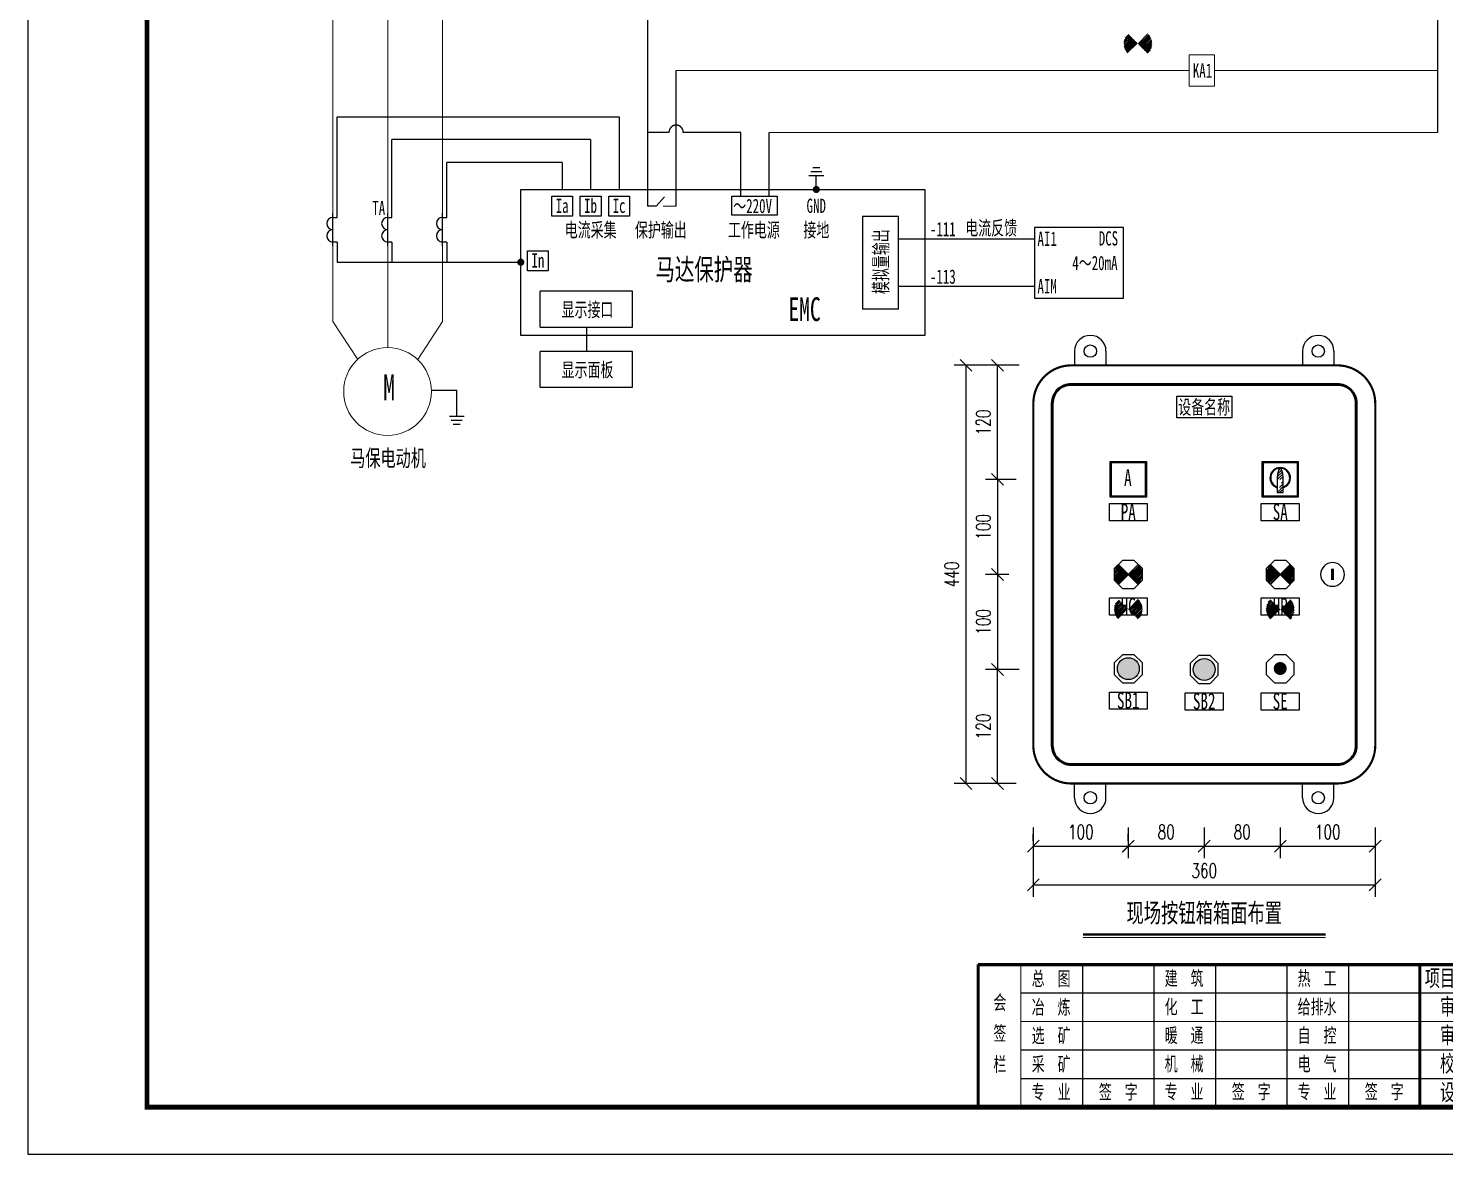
# Model space of a CAD drawing. Header units: millimetres. Extents: x 401220 to 2750366, y -101310 to 943175.
# Drawn here: x 513424 to 543249, y 638022 to 661725 of the extents above; entities that cross this region are included whole.
import ezdxf
from ezdxf.enums import TextEntityAlignment as Align

# ---------------------------------------------------------------- set-up
doc = ezdxf.new("R2010")
doc.units = ezdxf.units.MM
doc.linetypes.add('常规', pattern=[20, 10, 0, 10])
for name, color, linetype in [('1', 7, 'Continuous'), ('4', 1, 'Continuous'), ('动力平面导线层', 3, '常规'), ('动力平面设备层', 1, 'Continuous'), ('图框', 7, 'Continuous'), ('文字', 7, 'Continuous'), ('标注-照明', 7, 'Continuous'), ('照明平面导线层', 3, 'Continuous'), ('照明平面设备层', 1, 'Continuous'), ('电气-接地设计-接地线', 3, '接地线')]:
    doc.layers.add(name, color=color, linetype=linetype)
for name, color, linetype, lineweight in [('_0', 7, 'Continuous', 25), ('CAXA0层', 7, 'Continuous', 25), ('MX', 3, 'Continuous', 0), ('SW', 8, 'Continuous', 20), ('TEXT', 4, 'Continuous', 0)]:
    doc.layers.add(name, color=color, linetype=linetype, lineweight=lineweight)
doc.styles.add('DIM_FONT', font='txt.shx', dxfattribs={"width": 0.7, "bigfont": 'hzdx.shx'})
doc.styles.add('标准', font='NSimSun.ttf', dxfattribs={"width": 0.667})
doc.linetypes.add('接地线', pattern='A,500,[136,EESLTYPE.shx,S=100,R=0,X=0,Y=0],500,-200,60,-200', length=1460)
doc.dimstyles.new('副本 DIM20', dxfattribs={"dimtxt": 300, "dimasz": 2, "dimexe": 250, "dimexo": 300, "dimgap": 150, "dimtad": 1, "dimdec": 0, "dimlfac": 0.05, "dimzin": 0, "dimdsep": 46, "dimtxsty": 'DIM_FONT', "dimblk1": '_DIMX', "dimblk2": '_DIMX', "dimsah": 1, "dimcen": 0, "dimclrd": 3, "dimclre": 3, "dimclrt": 7, "dimadec": 0, "dimazin": 0, "dimtfac": 1, "dimtdec": 0, "dimtix": 1, "dimtmove": 2, "dimatfit": 3, "dimldrblk": '_DIMX', "dimfxl": 250, "dimtolj": 1, "dimtzin": 0, "dimarcsym": 0})

# ---------------------------------------------------------------- blocks, each defined once
blk = doc.blocks.new('铜陵有色图签02')
at = {"layer": '图框', "linetype": 'Continuous', "lineweight": 50}
for p, q in [((-38401, 3003), (-38401, 1)), ((-29100, 3001), (-29100, 0))]:
    blk.add_line(p, q, dxfattribs=at)
at = {"layer": '图框', "color": 7, "linetype": 'Continuous', "lineweight": 25}
for p, q in [((-36201, 3010), (-36201, 9)), ((-34701, 3010), (-34701, 9)), ((-33401, 3017), (-33401, 16)), ((-31901, 3017), (-31901, 16)), ((-30601, 3017), (-30601, 16)), ((-29100, 1201), (-37501, 1201))]:
    blk.add_line(p, q, dxfattribs=at)
at = {"layer": '图框', "lineweight": 70, "const_width": 70}
blk.add_lwpolyline([(-17980, 3001), (0, 3001), (-38401, 3001)], dxfattribs=at)
at = {"layer": '图框', "color": 7, "linetype": 'Continuous', "lineweight": 25, "const_width": 25}
for points in [[(-37501, 3000), (-37501, 0)], [(-23100, 2401), (-37501, 2401)], [(-23100, 1801), (-37501, 1801)], [(-23100, 1201), (-29100, 1201)], [(-12900, 600), (-18000, 600), (-37501, 600)]]:
    blk.add_lwpolyline(points, dxfattribs=at)
at = {"layer": '图框', "linetype": 'Continuous', "lineweight": 70, "const_width": 70}
blk.add_lwpolyline([(-38401, 1), (0, 0)], dxfattribs=at)
at = {"layer": 'TEXT', "color": 7, "lineweight": 25, "style": '标准', "width": 0.667}
for s, height, p in [('总  图', 300, (-36862, 2555)), ('建  筑', 300, (-34062, 2562)), ('热  工', 300, (-31262, 2562)), ('项目负责人', 350, (-28197, 2541)), ('会', 300, (-37942, 2054)), ('冶  炼', 300, (-36862, 1955)), ('化  工', 300, (-34062, 1962)), ('给排水', 300, (-31262, 1962)), ('审  定', 350, (-28197, 1941)), ('签', 300, (-37942, 1404)), ('选  矿', 300, (-36862, 1355)), ('暖  通', 300, (-34062, 1362)), ('自  控', 300, (-31262, 1362)), ('审  核', 350, (-28197, 1341)), ('栏', 300, (-37942, 754)), ('采  矿', 300, (-36862, 754)), ('机  械', 300, (-34062, 761)), ('电  气', 300, (-31262, 761)), ('校  对', 350, (-28197, 741)), ('专  业', 300, (-36862, 170)), ('签  字', 300, (-35449, 170)), ('专  业', 300, (-34062, 177)), ('签  字', 300, (-32649, 177)), ('专  业', 300, (-31262, 177)), ('签  字', 300, (-29849, 177)), ('设  计', 350, (-28197, 139))]:
    blk.add_text(s, height=height, dxfattribs=at).set_placement(p, align=Align.CENTER)
blk = doc.blocks.new('_Oblique')
at = {"color": 0, "linetype": 'ByBlock', "lineweight": -2}
blk.add_line((-0.5, -0.5), (0.5, 0.5), dxfattribs=at)
blk = doc.blocks.new('*D58')
at = {"layer": '1', "color": 3, "linetype": 'ByBlock', "lineweight": -2, "transparency": 16777216}
for p, q in [((533905, 654633), (532919, 654633)), ((533169, 654633), (533169, 645833)), ((533905, 645833), (532919, 645833))]:
    blk.add_line(p, q, dxfattribs=at)
at = {"layer": 'Defpoints', "color": 0, "linetype": 'ByBlock', "transparency": 16777216}
for p in [(534205, 654633), (533169, 645833), (534205, 645833)]:
    blk.add_point(p, dxfattribs=at)
at = {"layer": '1', "color": 3, "linetype": 'ByBlock', "lineweight": -2, "transparency": 16777216, "xscale": 250, "yscale": 250, "zscale": 250}
for p, rotation in [((533169, 654633), 90), ((533169, 645833), 270)]:
    blk.add_blockref('_Oblique', p, dxfattribs=dict(at, rotation=rotation))
at = {"layer": '1', "color": 7, "linetype": 'ByBlock', "transparency": 16777216, "insert": (532869, 650233), "char_height": 300, "attachment_point": 5, "rotation": 90, "style": 'DIM_FONT'}
blk.add_mtext('\\A1;440', dxfattribs=at)
blk = doc.blocks.new('_DIMX')
blk.add_line((-150, 0), (150, 0))
at = {"const_width": 50}
blk.add_lwpolyline([(-70, -70), (70, 70)], dxfattribs=at)
blk = doc.blocks.new('*D59')
at = {"layer": '1', "color": 3, "linetype": 'ByBlock', "lineweight": -2, "transparency": 16777216}
for p, q in [((534287, 648233), (533583, 648233)), ((533833, 645833), (533833, 648233)), ((534228, 645833), (533583, 645833))]:
    blk.add_line(p, q, dxfattribs=at)
at = {"layer": 'Defpoints', "color": 0, "linetype": 'ByBlock', "transparency": 16777216}
for p in [(533833, 648233), (534587, 648233), (534528, 645833)]:
    blk.add_point(p, dxfattribs=at)
at = {"layer": '1', "color": 3, "linetype": 'ByBlock', "lineweight": -2, "transparency": 16777216, "xscale": 250, "yscale": 250, "zscale": 250}
for p, rotation in [((533833, 648233), 90), ((533833, 645833), 270)]:
    blk.add_blockref('_Oblique', p, dxfattribs=dict(at, rotation=rotation))
at = {"layer": '1', "color": 7, "linetype": 'ByBlock', "transparency": 16777216, "insert": (533533, 647033), "char_height": 300, "attachment_point": 5, "rotation": 90, "style": 'DIM_FONT'}
blk.add_mtext('\\A1;120', dxfattribs=at)
blk = doc.blocks.new('*D60')
at = {"layer": '1', "color": 3, "linetype": 'ByBlock', "lineweight": -2, "transparency": 16777216}
for p, q in [((534011, 650233), (533583, 650233)), ((533833, 650233), (533833, 648233)), ((534073, 648233), (533583, 648233))]:
    blk.add_line(p, q, dxfattribs=at)
at = {"layer": 'Defpoints', "color": 0, "linetype": 'ByBlock', "transparency": 16777216}
for p in [(534311, 650233), (533833, 648233), (534373, 648233)]:
    blk.add_point(p, dxfattribs=at)
at = {"layer": '1', "color": 3, "linetype": 'ByBlock', "lineweight": -2, "transparency": 16777216, "xscale": 250, "yscale": 250, "zscale": 250}
for p, rotation in [((533833, 650233), 90), ((533833, 648233), 270)]:
    blk.add_blockref('_Oblique', p, dxfattribs=dict(at, rotation=rotation))
at = {"layer": '1', "color": 7, "linetype": 'ByBlock', "transparency": 16777216, "insert": (533533, 649233), "char_height": 300, "attachment_point": 5, "rotation": 90, "style": 'DIM_FONT'}
blk.add_mtext('\\A1;100', dxfattribs=at)
blk = doc.blocks.new('*D61')
at = {"layer": '1', "color": 3, "linetype": 'ByBlock', "lineweight": -2, "transparency": 16777216}
for p, q in [((534011, 652233), (533583, 652233)), ((533833, 652233), (533833, 650233)), ((534073, 650233), (533583, 650233))]:
    blk.add_line(p, q, dxfattribs=at)
at = {"layer": 'Defpoints', "color": 0, "linetype": 'ByBlock', "transparency": 16777216}
for p in [(534311, 652233), (533833, 650233), (534373, 650233)]:
    blk.add_point(p, dxfattribs=at)
at = {"layer": '1', "color": 3, "linetype": 'ByBlock', "lineweight": -2, "transparency": 16777216, "xscale": 250, "yscale": 250, "zscale": 250}
for p, rotation in [((533833, 652233), 90), ((533833, 650233), 270)]:
    blk.add_blockref('_Oblique', p, dxfattribs=dict(at, rotation=rotation))
at = {"layer": '1', "color": 7, "linetype": 'ByBlock', "transparency": 16777216, "insert": (533533, 651233), "char_height": 300, "attachment_point": 5, "rotation": 90, "style": 'DIM_FONT'}
blk.add_mtext('\\A1;100', dxfattribs=at)
blk = doc.blocks.new('*D62')
at = {"layer": '1', "color": 3, "linetype": 'ByBlock', "lineweight": -2, "transparency": 16777216}
for p, q in [((534287, 654633), (533583, 654633)), ((533833, 652233), (533833, 654633)), ((534228, 652233), (533583, 652233))]:
    blk.add_line(p, q, dxfattribs=at)
at = {"layer": 'Defpoints', "color": 0, "linetype": 'ByBlock', "transparency": 16777216}
for p in [(533833, 654633), (534587, 654633), (534528, 652233)]:
    blk.add_point(p, dxfattribs=at)
at = {"layer": '1', "color": 3, "linetype": 'ByBlock', "lineweight": -2, "transparency": 16777216, "xscale": 250, "yscale": 250, "zscale": 250}
for p, rotation in [((533833, 654633), 90), ((533833, 652233), 270)]:
    blk.add_blockref('_Oblique', p, dxfattribs=dict(at, rotation=rotation))
at = {"layer": '1', "color": 7, "linetype": 'ByBlock', "transparency": 16777216, "insert": (533533, 653433), "char_height": 300, "attachment_point": 5, "rotation": 90, "style": 'DIM_FONT'}
blk.add_mtext('\\A1;120', dxfattribs=at)
blk = doc.blocks.new('*D63')
at = {"layer": '1', "color": 3, "linetype": 'ByBlock', "lineweight": -2, "transparency": 16777216}
for p, q in [((538186, 644910), (538186, 644264)), ((539787, 644910), (539787, 644264)), ((538186, 644514), (539787, 644514))]:
    blk.add_line(p, q, dxfattribs=at)
at = {"layer": 'Defpoints', "color": 0, "linetype": 'ByBlock', "transparency": 16777216}
for p in [(538186, 645210), (539787, 645210), (539787, 644514)]:
    blk.add_point(p, dxfattribs=at)
at = {"layer": '1', "color": 3, "linetype": 'ByBlock', "lineweight": -2, "transparency": 16777216, "xscale": 250, "yscale": 250, "zscale": 250, "rotation": 180}
blk.add_blockref('_Oblique', (538186, 644514), dxfattribs=at)
at = {"layer": '1', "color": 3, "linetype": 'ByBlock', "lineweight": -2, "transparency": 16777216, "xscale": 250, "yscale": 250, "zscale": 250}
blk.add_blockref('_Oblique', (539787, 644514), dxfattribs=at)
at = {"layer": '1', "color": 7, "linetype": 'ByBlock', "transparency": 16777216, "insert": (538986, 644814), "char_height": 300, "attachment_point": 5, "style": 'DIM_FONT'}
blk.add_mtext('\\A1;80', dxfattribs=at)
blk = doc.blocks.new('*D64')
at = {"layer": '1', "color": 3, "linetype": 'ByBlock', "lineweight": -2, "transparency": 16777216}
for p, q in [((539787, 644910), (539787, 644264)), ((541787, 644910), (541787, 644264)), ((539787, 644514), (541787, 644514))]:
    blk.add_line(p, q, dxfattribs=at)
at = {"layer": 'Defpoints', "color": 0, "linetype": 'ByBlock', "transparency": 16777216}
for p in [(539787, 645210), (541787, 645210), (541787, 644514)]:
    blk.add_point(p, dxfattribs=at)
at = {"layer": '1', "color": 3, "linetype": 'ByBlock', "lineweight": -2, "transparency": 16777216, "xscale": 250, "yscale": 250, "zscale": 250, "rotation": 180}
blk.add_blockref('_Oblique', (539787, 644514), dxfattribs=at)
at = {"layer": '1', "color": 3, "linetype": 'ByBlock', "lineweight": -2, "transparency": 16777216, "xscale": 250, "yscale": 250, "zscale": 250}
blk.add_blockref('_Oblique', (541787, 644514), dxfattribs=at)
at = {"layer": '1', "color": 7, "linetype": 'ByBlock', "transparency": 16777216, "insert": (540787, 644814), "char_height": 300, "attachment_point": 5, "style": 'DIM_FONT'}
blk.add_mtext('\\A1;100', dxfattribs=at)
blk = doc.blocks.new('*D65')
at = {"layer": '1', "color": 3, "linetype": 'ByBlock', "lineweight": -2, "transparency": 16777216}
for p, q in [((534587, 644910), (534587, 643449)), ((541787, 644910), (541787, 643449)), ((534587, 643699), (541787, 643699))]:
    blk.add_line(p, q, dxfattribs=at)
at = {"layer": 'Defpoints', "color": 0, "linetype": 'ByBlock', "transparency": 16777216}
for p in [(534587, 645210), (541787, 645210), (541787, 643699)]:
    blk.add_point(p, dxfattribs=at)
at = {"layer": '1', "color": 3, "linetype": 'ByBlock', "lineweight": -2, "transparency": 16777216, "xscale": 250, "yscale": 250, "zscale": 250, "rotation": 180}
blk.add_blockref('_Oblique', (534587, 643699), dxfattribs=at)
at = {"layer": '1', "color": 3, "linetype": 'ByBlock', "lineweight": -2, "transparency": 16777216, "xscale": 250, "yscale": 250, "zscale": 250}
blk.add_blockref('_Oblique', (541787, 643699), dxfattribs=at)
at = {"layer": '1', "color": 7, "linetype": 'ByBlock', "transparency": 16777216, "insert": (538187, 643999), "char_height": 300, "attachment_point": 5, "style": 'DIM_FONT'}
blk.add_mtext('\\A1;360', dxfattribs=at)
blk = doc.blocks.new('*D66')
at = {"layer": '1', "color": 3, "linetype": 'ByBlock', "lineweight": -2, "transparency": 16777216}
for p, q in [((534587, 644626), (534587, 644764)), ((534587, 644514), (536587, 644514)), ((536587, 644626), (536587, 644764))]:
    blk.add_line(p, q, dxfattribs=at)
at = {"layer": 'Defpoints', "color": 0, "linetype": 'ByBlock', "transparency": 16777216}
for p in [(536587, 644514), (534587, 644326), (536587, 644326)]:
    blk.add_point(p, dxfattribs=at)
at = {"layer": '1', "color": 3, "linetype": 'ByBlock', "lineweight": -2, "transparency": 16777216, "xscale": 250, "yscale": 250, "zscale": 250, "rotation": 180}
blk.add_blockref('_Oblique', (534587, 644514), dxfattribs=at)
at = {"layer": '1', "color": 3, "linetype": 'ByBlock', "lineweight": -2, "transparency": 16777216, "xscale": 250, "yscale": 250, "zscale": 250}
blk.add_blockref('_Oblique', (536587, 644514), dxfattribs=at)
at = {"layer": '1', "color": 7, "linetype": 'ByBlock', "transparency": 16777216, "insert": (535587, 644814), "char_height": 300, "attachment_point": 5, "style": 'DIM_FONT'}
blk.add_mtext('\\A1;100', dxfattribs=at)
blk = doc.blocks.new('*D67')
at = {"layer": '1', "color": 3, "linetype": 'ByBlock', "lineweight": -2, "transparency": 16777216}
for p, q in [((536584, 644910), (536584, 644264)), ((538186, 644910), (538186, 644264)), ((536584, 644514), (538186, 644514))]:
    blk.add_line(p, q, dxfattribs=at)
at = {"layer": 'Defpoints', "color": 0, "linetype": 'ByBlock', "transparency": 16777216}
for p in [(536584, 645210), (538186, 645210), (538186, 644514)]:
    blk.add_point(p, dxfattribs=at)
at = {"layer": '1', "color": 3, "linetype": 'ByBlock', "lineweight": -2, "transparency": 16777216, "xscale": 250, "yscale": 250, "zscale": 250, "rotation": 180}
blk.add_blockref('_Oblique', (536584, 644514), dxfattribs=at)
at = {"layer": '1', "color": 3, "linetype": 'ByBlock', "lineweight": -2, "transparency": 16777216, "xscale": 250, "yscale": 250, "zscale": 250}
blk.add_blockref('_Oblique', (538186, 644514), dxfattribs=at)
at = {"layer": '1', "color": 7, "linetype": 'ByBlock', "transparency": 16777216, "insert": (537385, 644814), "char_height": 300, "attachment_point": 5, "style": 'DIM_FONT'}
blk.add_mtext('\\A1;80', dxfattribs=at)

msp = doc.modelspace()

# ---------------------------------------------------------------- hatches: boundary and pattern name
at = {"linetype": 'ByBlock', "lineweight": 25}
h = msp.add_hatch(dxfattribs=at)
h.set_pattern_fill('ANSI31', color=1, scale=184.8, style=0)
h.set_pattern_definition([(45, (-27612.364, 663595.503), (-16.3341666, 16.3341666), [])])
h.paths.add_polyline_path([(536790, 661400.5), (536581.1, 661609.8, 0.1991281), (536494.3, 661400.5, 0.1986966), (536580.7, 661191.6)])
h.paths.add_polyline_path([(536999.2, 661609.4), (536790, 661400.5), (536998.9, 661191.3, 0.1991281), (537085.7, 661400.5, 0.1986966)])
h = msp.add_hatch(dxfattribs=at)
h.set_pattern_fill('ANSI31', color=3, scale=184.8, style=0)
h.set_pattern_definition([(45, (-27815.365, 652427.608), (-16.3341666, 16.3341666), [])])
h.paths.add_polyline_path([(536587, 650232.6), (536378.1, 650441.9, 0.1991281), (536291.3, 650232.6, 0.1986966), (536377.7, 650023.7)])
h.paths.add_polyline_path([(536796.2, 650441.6), (536587, 650232.6), (536795.9, 650023.4, 0.1991281), (536882.7, 650232.6, 0.1986966)])
h = msp.add_hatch(dxfattribs=at)
h.set_pattern_fill('ANSI31', color=1, scale=184.8, style=0)
h.set_pattern_definition([(45, (-23225.513, 652427.608), (-16.3341666, 16.3341666), [])])
h.paths.add_polyline_path([(539787, 650232.6), (539578.1, 650441.9, 0.1991281), (539491.3, 650232.6, 0.1986966), (539577.7, 650023.7)])
h.paths.add_polyline_path([(539996.2, 650441.6), (539787, 650232.6), (539995.9, 650023.4, 0.1991281), (540082.7, 650232.6, 0.1986966)])
h = msp.add_hatch(dxfattribs=at)
h.set_pattern_fill('ANSI31', color=3, scale=184.8, style=0)
h.set_pattern_definition([(45, (-27815.365, 651692.584), (-16.3341666, 16.3341666), [])])
h.paths.add_polyline_path([(536587, 649497.6), (536378.1, 649706.9, 0.1991281), (536291.3, 649497.6, 0.1986966), (536377.7, 649288.7)])
h.paths.add_polyline_path([(536796.2, 649706.5), (536587, 649497.6), (536795.9, 649288.4, 0.1991281), (536882.7, 649497.6, 0.1986966)])
h = msp.add_hatch(dxfattribs=at)
h.set_pattern_fill('ANSI31', color=1, scale=184.8, style=0)
h.set_pattern_definition([(45, (-23225.513, 651692.584), (-16.3341666, 16.3341666), [])])
h.paths.add_polyline_path([(539787, 649497.6), (539578.1, 649706.9, 0.1991281), (539491.3, 649497.6, 0.1986966), (539577.7, 649288.7)])
h.paths.add_polyline_path([(539996.2, 649706.5), (539787, 649497.6), (539995.9, 649288.4, 0.1991281), (540082.7, 649497.6, 0.1986966)])
at = {"layer": '文字', "linetype": 'ByBlock', "ltscale": 0.2}
h = msp.add_hatch(dxfattribs=at)
h.set_pattern_fill('ANSI31', color=0, scale=308, style=0)
h.set_pattern_definition([(45, (-2824317.6, 2025205.376), (-27.22361108, 27.22361108), [])])
edge = h.paths.add_edge_path()
edge.add_line((539847.9, 651954), (539847.9, 652229.3))
edge.add_line((539723.2, 652229.3), (539723.2, 651954))
edge.add_arc((538951.6, 652229.3), 896.4, 360, 366.23113)
edge.add_arc((539367.4, 652274.7), 478.1, 6.23113, 14.76697)
edge.add_arc((539626.3, 652342.9), 210.4, 14.76697, 32.47163)
edge.add_arc((539785.6, 652444.3), 21.5, 32.47163, 90)
edge.add_arc((539785.6, 652444.3), 21.5, 90, 147.52837)
edge.add_arc((539944.9, 652342.9), 210.4, 147.52837, 165.23303)
edge.add_arc((540203.8, 652274.7), 478.1, 165.23303, 173.76887)
edge.add_arc((540619.6, 652229.3), 896.4, 173.76887, 180)
edge.add_line((539723.2, 651954), (539847.9, 651954))
at = {"layer": '电气-接地设计-接地线', "linetype": 'ByBlock', "ltscale": 0.2}
h = msp.add_hatch(color=3, dxfattribs=at)
edge = h.paths.add_edge_path()
edge.add_arc((536587, 648248.2), 230.3, 0, 360)
h = msp.add_hatch(color=1, dxfattribs=at)
edge = h.paths.add_edge_path()
edge.add_arc((538185.6, 648232.6), 230.3, 0, 360)
h = msp.add_hatch(color=1, dxfattribs=at)
edge = h.paths.add_edge_path()
edge.add_arc((539785.6, 648252.6), 138.2, 0, 360)

# ---------------------------------------------------------------- linework, layer by layer
at = {"color": 0, "linetype": 'ByBlock', "lineweight": 25}
for p, q in [((539723.2, 652229.3), (539723.2, 651954)), ((539847.9, 651954), (539847.9, 652229.3)), ((539723.2, 651954), (539847.9, 651954))]:
    msp.add_line(p, q, dxfattribs=at)
at = {"color": 3, "linetype": 'ByBlock', "lineweight": 25}
for p, q in [((536796.2, 650441.6), (536377.7, 650023.7)), ((536795.9, 650023.4), (536378.1, 650441.9))]:
    msp.add_line(p, q, dxfattribs=at)
at = {"color": 1, "linetype": 'ByBlock', "lineweight": 25}
for p, q in [((539996.2, 650441.6), (539577.7, 650023.7)), ((539995.9, 650023.4), (539578.1, 650441.9))]:
    msp.add_line(p, q, dxfattribs=at)
at = {"color": 7, "linetype": 'ByBlock', "lineweight": 20, "const_width": 75}
for points in [[(529979.9, 658334.1, 1), (530054.9, 658334.1, 1)], [(523757.1, 656802.6, 1), (523832.1, 656802.6, 1)]]:
    msp.add_lwpolyline(points, format="xyb", close=True, dxfattribs=at)
at = {"color": 252, "linetype": 'ByBlock', "lineweight": 50}
for points in [[(535387, 654232.6, 0.4142136), (534987, 653832.6)], [(541387, 653832.6, 0.4142136), (540987, 654232.6)], [(534987, 646632.6, 0.4142136), (535387, 646232.6)], [(540987, 646232.6, 0.4142136), (541387, 646632.6)]]:
    msp.add_lwpolyline(points, format="xyb", dxfattribs=at)
for points in [[(535387, 654232.6), (540987, 654232.6)], [(534987, 646632.6), (534987, 653832.6)], [(541387, 653832.6), (541387, 646632.6)], [(540987, 646232.6), (535387, 646232.6)]]:
    msp.add_lwpolyline(points, dxfattribs=at)
at = {"color": 0, "linetype": 'ByBlock', "lineweight": 25}
for points in [[(537607.4, 653982.6), (538766.6, 653982.6), (538766.6, 653526.6), (537607.4, 653526.6)], [(539404.4, 652611.1), (540166.9, 652611.1), (540166.9, 651858.8), (539404.4, 651858.8)], [(536187.9, 651725.8), (536986.1, 651725.8), (536986.1, 651363), (536187.9, 651363)], [(539387.9, 651725.8), (540186.1, 651725.8), (540186.1, 651363), (539387.9, 651363)], [(536187.9, 649741.3), (536986.1, 649741.3), (536986.1, 649378.5), (536187.9, 649378.5)], [(539387.9, 649741.3), (540186.1, 649741.3), (540186.1, 649378.5), (539387.9, 649378.5)], [(536187.9, 647756.9), (536986.1, 647756.9), (536986.1, 647394), (536187.9, 647394)], [(537786.6, 647741.3), (538584.7, 647741.3), (538584.7, 647378.5), (537786.6, 647378.5)], [(539387.9, 647741.3), (540186.1, 647741.3), (540186.1, 647378.5), (539387.9, 647378.5)]]:
    msp.add_lwpolyline(points, close=True, dxfattribs=at)
at = {"color": 6, "linetype": 'ByBlock', "lineweight": 25}
msp.add_lwpolyline([(536204.4, 652611.1), (536966.9, 652611.1), (536966.9, 651858.8), (536204.4, 651858.8)], close=True, dxfattribs=at)
at = {"color": 0, "linetype": 'ByBlock', "lineweight": 25}
msp.add_lwpolyline([(539847.9, 652229.3, 0.0271951), (539842.6, 652326.6, 0.0372619), (539829.7, 652396.6, 0.0774052), (539803.7, 652455.9, 0.2564233), (539785.6, 652465.8, 0.2564233), (539767.4, 652455.9, 0.0774052), (539741.5, 652396.6, 0.0372619), (539728.5, 652326.6, 0.0271951), (539723.2, 652229.3, 0.0271951)], format="xyb", dxfattribs=at)
at = {"color": 3, "linetype": 'ByBlock', "lineweight": 25}
msp.add_lwpolyline([(536464.5, 650528.3), (536291.3, 650355.1), (536291.3, 650110.2), (536464.5, 649937), (536709.5, 649937), (536882.7, 650110.2), (536882.7, 650355.1), (536709.5, 650528.3)], close=True, dxfattribs=at)
at = {"color": 1, "linetype": 'ByBlock', "lineweight": 25}
msp.add_lwpolyline([(539664.5, 650528.3), (539491.3, 650355.1), (539491.3, 650110.2), (539664.5, 649937), (539909.5, 649937), (540082.7, 650110.2), (540082.7, 650355.1), (539909.5, 650528.3)], close=True, dxfattribs=at)
at = {"color": 3, "linetype": 'ByBlock', "const_width": 64}
msp.add_lwpolyline([(540887.3, 650352.5), (540887.3, 650116.5)], dxfattribs=at)
at = {"linetype": 'ByBlock', "lineweight": 25}
for points in [[(536464.5, 648543.8), (536291.3, 648370.6), (536291.3, 648125.7), (536464.5, 647952.5), (536709.5, 647952.5), (536882.7, 648125.7), (536882.7, 648370.6), (536709.5, 648543.8)], [(538063.2, 648528.3), (537890, 648355.1), (537890, 648110.2), (538063.2, 647937), (538308.1, 647937), (538481.3, 648110.2), (538481.3, 648355.1), (538308.1, 648528.3)], [(539664.5, 648543.8), (539491.3, 648370.6), (539491.3, 648125.7), (539664.5, 647952.5), (539909.5, 647952.5), (540082.7, 648125.7), (540082.7, 648370.6), (539909.5, 648543.8)]]:
    msp.add_lwpolyline(points, close=True, dxfattribs=at)
at = {"color": 0, "linetype": 'ByBlock', "lineweight": 25}
for radius, start, end in [(216.5, 286.73948, 253.26052), (200.7, 288.0965, 251.9035)]:
    msp.add_arc((539785.6, 652265.1), radius, start, end, dxfattribs=at)
at = {"color": 3, "linetype": 'ByBlock'}
for start, end in [(90, 270), (270, 90)]:
    msp.add_arc((540887, 650232.6), 250, start, end, dxfattribs=at)
at = {"layer": '4', "color": 0, "linetype": 'ByBlock'}
for p, q in [((535457, 654932.6), (535457, 654632.6)), ((536117, 654932.6), (536117, 654632.6)), ((540257, 654932.6), (540257, 654632.6)), ((540917, 654932.6), (540917, 654632.6)), ((535457, 645532.6), (535457, 645832.6)), ((536117, 645532.6), (536117, 645832.6)), ((540257, 645532.6), (540257, 645832.6)), ((540917, 645532.6), (540917, 645832.6))]:
    msp.add_line(p, q, dxfattribs=at)
at = {"layer": '4', "color": 0, "linetype": 'ByBlock', "const_width": 45}
for points in [[(535387, 654632.6, 0.4142136), (534587, 653832.6)], [(541787, 653832.6, 0.4142136), (540987, 654632.6)], [(534587, 646632.6, 0.4142136), (535387, 645832.6)], [(540987, 645832.6, 0.4142136), (541787, 646632.6)]]:
    msp.add_lwpolyline(points, format="xyb", dxfattribs=at)
for points in [[(535387, 654632.6), (540987, 654632.6)], [(534587, 646632.6), (534587, 653832.6)], [(541787, 653832.6), (541787, 646632.6)], [(540987, 645832.6), (535387, 645832.6)]]:
    msp.add_lwpolyline(points, dxfattribs=at)
at = {"layer": '4', "color": 0, "linetype": 'ByBlock'}
for centre in [(535787, 654932.6), (540587, 654932.6), (535787, 645532.6), (540587, 645532.6)]:
    msp.add_circle(centre, 130, dxfattribs=at)
for centre, start, end in [((535787, 654932.6), 0, 180), ((540587, 654932.6), 0, 180), ((535787, 645532.6), 180, 0), ((540587, 645532.6), 180, 0)]:
    msp.add_arc(centre, 330, start, end, dxfattribs=at)
at = {"layer": '_0', "color": 0, "linetype": 'ByBlock'}
for p, q in [((519926, 659861.2), (525865.3, 659861.2)), ((530017.4, 658334.1), (530017.4, 658618.6)), ((530988.4, 657763.9), (530988.4, 655817.3)), ((531744.7, 657763.9), (530988.4, 657763.9)), ((531744.7, 655817.3), (531744.7, 657763.9)), ((534609.9, 657290.6), (531744.7, 657290.6)), ((519926, 656802.6), (523794.6, 656802.6)), ((526149, 656193.9), (524202.4, 656193.9)), ((524202.4, 655437.6), (524202.4, 656193.9)), ((526149, 655437.6), (526149, 656193.9)), ((534609.9, 656290.6), (531744.7, 656290.6)), ((531744.7, 655817.3), (530988.4, 655817.3)), ((524202.4, 655437.6), (526149, 655437.6)), ((526149, 654926.7), (524202.4, 654926.7)), ((524202.4, 654170.4), (524202.4, 654926.7)), ((526149, 654170.4), (526149, 654926.7)), ((521912.2, 654109), (522444.5, 654109)), ((524202.4, 654170.4), (526149, 654170.4))]:
    msp.add_line(p, q, dxfattribs=at)
at = {"layer": '_0', "color": 0, "linetype": 'ByBlock', "lineweight": -3}
for p, q in [((519839.3, 657140.8), (519839.3, 657834.2)), ((519839.3, 657746.5), (519926, 657746.5)), ((520994.2, 657140.8), (520994.2, 657834.2)), ((520994.2, 657746.5), (521080.9, 657746.5)), ((522149, 657140.8), (522149, 657834.2)), ((522149, 657746.5), (522235.7, 657746.5)), ((519926, 657226.5), (519839.3, 657226.5)), ((521080.9, 657226.5), (520994.2, 657226.5)), ((522235.7, 657226.5), (522149, 657226.5))]:
    msp.add_line(p, q, dxfattribs=at)
at = {"layer": '_0', "color": 4, "linetype": 'ByBlock', "ltscale": 10}
for p, q in [((536488.4, 657536.5), (534609.9, 657536.5)), ((534609.9, 657536.5), (534609.9, 656044.7)), ((536488.4, 656044.7), (536488.4, 657536.5)), ((534609.9, 656044.7), (536488.4, 656044.7))]:
    msp.add_line(p, q, dxfattribs=at)
at = {"layer": '_0', "linetype": 'ByBlock'}
msp.add_line((522444.5, 653560.6), (522444.5, 654113), dxfattribs=at)
at = {"layer": '_0', "color": 0, "linetype": 'ByBlock', "lineweight": -3}
for centre in [(519839.3, 657616.5), (520994.2, 657616.5), (522149, 657616.5), (519839.3, 657356.5), (520994.2, 657356.5), (522149, 657356.5)]:
    msp.add_arc(centre, 130, 90, 270, dxfattribs=at)
at = {"layer": 'CAXA0层', "color": 2, "linetype": 'ByBlock', "lineweight": 40}
msp.add_line((535638.1, 642655), (540736.3, 642655), dxfattribs=at)
at = {"layer": 'CAXA0层', "color": 2, "linetype": 'ByBlock', "lineweight": 0}
msp.add_line((535638.1, 642589.5), (540736.3, 642589.5), dxfattribs=at)
at = {"layer": 'MX', "color": 7, "linetype": 'ByBlock', "lineweight": 20}
for p, q in [((519839.3, 666166.2), (519839.3, 655552.7)), ((520994.2, 666166.2), (520994.2, 655006.9)), ((522149, 666166.2), (522149, 655552.7)), ((519839.3, 655552.7), (520365.6, 654754.9)), ((522149, 655552.7), (521622.8, 654754.9))]:
    msp.add_line(p, q, dxfattribs=at)
msp.add_circle((520988.7, 654083), 923.9, dxfattribs=at)
at = {"layer": '动力平面导线层', "color": 0}
for p, q in [((543096.3, 675090.1), (543096.3, 659535.6)), ((526465.6, 671200.1), (526465.6, 657984.6)), ((527065.6, 657984.6), (527065.6, 660835.6)), ((519926, 657746.5), (519926, 659861.2)), ((525865.3, 659861.2), (525865.3, 658334.1)), ((526914.5, 659535.6), (526465.6, 659535.6)), ((528424.3, 659535.6), (527216.7, 659535.6)), ((528424.3, 658194.3), (528424.3, 659535.6)), ((529024.5, 658194.3), (529024.5, 659535.6)), ((525265.3, 659382.7), (521080.9, 659382.7)), ((521080.9, 657746.5), (521080.9, 659382.7)), ((525265.3, 659382.7), (525265.3, 658334.1)), ((522235.7, 657746.5), (522235.7, 658904.2)), ((524665.3, 658904.2), (522235.7, 658904.2)), ((524665.3, 658904.2), (524665.3, 658334.1)), ((519926, 657226.5), (519926, 656802.6)), ((521080.9, 657226.5), (521080.9, 656802.6)), ((522235.7, 657226.5), (522235.7, 656802.6)), ((525175.7, 655437.6), (525175.7, 654926.7))]:
    msp.add_line(p, q, dxfattribs=at)
for points in [[(523794.6, 658334.1), (532305.7, 658334.1), (532305.7, 655262.6), (523794.6, 655262.6)], [(524446.1, 658194.3), (524884.6, 658194.3), (524884.6, 657774.9), (524446.1, 657774.9)], [(525046.1, 658194.3), (525484.6, 658194.3), (525484.6, 657774.9), (525046.1, 657774.9)], [(525646.1, 658194.3), (526084.6, 658194.3), (526084.6, 657774.9), (525646.1, 657774.9)], [(523934.6, 657043.7), (524373.1, 657043.7), (524373.1, 656624.3), (523934.6, 656624.3)]]:
    msp.add_lwpolyline(points, close=True, dxfattribs=at)
at = {"layer": '动力平面导线层', "color": 3, "linetype": 'ByBlock'}
msp.add_lwpolyline([(528235, 658194.3), (529193.8, 658194.3), (529193.8, 657792.6), (528235, 657792.6)], close=True, dxfattribs=at)
at = {"layer": '动力平面导线层', "color": 0}
msp.add_arc((527065.6, 659535.6), 151.1, 0, 180, dxfattribs=at)
at = {"layer": '动力平面设备层', "color": 0, "linetype": 'ByBlock', "lineweight": -3, "ltscale": 100}
for p, q in [((530172.2, 658618.6), (529862.6, 658618.6)), ((530130.5, 658702.8), (529904.4, 658702.8)), ((530088.8, 658787.1), (529946.1, 658787.1)), ((526644.6, 657984.6), (526465.6, 657984.6)), ((526644.6, 657984.6), (526818.4, 658180.4)), ((522289.7, 653560.6), (522599.2, 653560.6)), ((522331.4, 653476.4), (522557.5, 653476.4)), ((522373.1, 653392.2), (522515.8, 653392.2))]:
    msp.add_line(p, q, dxfattribs=at)
at = {"layer": '图框', "linetype": 'Continuous', "lineweight": 100, "const_width": 100}
msp.add_lwpolyline([(515924.2, 639021.7), (571824.2, 639021.7), (571824.2, 679021.7), (515924.2, 679021.7)], close=True, dxfattribs=at)
at = {"layer": '标注-照明', "color": 6, "linetype": 'ByBlock'}
msp.add_lwpolyline([(536230.8, 652591.3), (536940.4, 652591.3), (536940.4, 651881.6), (536230.8, 651881.6)], close=True, dxfattribs=at)
at = {"layer": '标注-照明', "color": 0, "linetype": 'ByBlock'}
msp.add_lwpolyline([(539430.8, 652591.3), (540140.4, 652591.3), (540140.4, 651881.6), (539430.8, 651881.6)], close=True, dxfattribs=at)
at = {"layer": '照明平面导线层', "color": 0, "linetype": 'ByBlock', "lineweight": 20}
for p, q in [((527065.6, 660835.6), (537867.5, 660835.6)), ((538403.2, 660835.6), (543096.3, 660835.6)), ((529024.5, 659535.6), (543096.3, 659535.6)), ((526789, 657984.6), (527065.6, 657984.6))]:
    msp.add_line(p, q, dxfattribs=at)
msp.add_lwpolyline([(537867.5, 661166.3), (538403.2, 661166.3), (538403.2, 660504.8), (537867.5, 660504.8)], close=True, dxfattribs=at)
at = {"layer": '照明平面设备层', "color": 0, "lineweight": -3, "ltscale": 100}
msp.add_lwpolyline([(513424.2, 680021.7), (572824.2, 680021.7), (572824.2, 638021.7), (513424.2, 638021.7)], close=True, dxfattribs=at)
at = {"layer": '电气-接地设计-接地线', "color": 3, "linetype": 'ByBlock', "ltscale": 0.2}
msp.add_circle((536587, 648248.2), 230.3, dxfattribs=at)
at = {"layer": '电气-接地设计-接地线', "color": 1, "linetype": 'ByBlock', "ltscale": 0.2}
msp.add_circle((538185.6, 648232.6), 230.3, dxfattribs=at)

# ---------------------------------------------------------------- block references
at = {"layer": '图框', "lineweight": 25}
msp.add_blockref('铜陵有色图签02', (571824.2, 639021.7), dxfattribs=at)

# ---------------------------------------------------------------- texts
at = {"layer": 'SW', "color": 7, "linetype": 'ByBlock', "lineweight": 25, "style": '标准', "width": 0.667}
for s, height, p in [('设备名称', 300, (538184.1, 653604.4)), ('A', 350, (536577.8, 652094)), ('PA', 350, (536585.6, 651375.2)), ('SA', 350, (539785.6, 651375.2)), ('HG', 350, (536585.6, 649390.7)), ('HR', 350, (539785.6, 649390.7)), ('SB1', 350, (536585.6, 647406.2)), ('SB2', 350, (538184.3, 647390.7)), ('SE', 350, (539785.6, 647390.7))]:
    msp.add_text(s, height=height, dxfattribs=at).set_placement(p, align=Align.CENTER)
at = {"layer": 'SW', "color": 4, "linetype": 'ByBlock', "lineweight": 25, "style": '标准', "width": 0.667}
msp.add_text('马保电动机', height=350, dxfattribs=at).set_placement((521000.1, 652506.5), align=Align.CENTER)
at = {"layer": 'SW', "color": 2, "linetype": 'ByBlock', "lineweight": 25, "style": '标准', "width": 0.667}
msp.add_text('现场按钮箱箱面布置', height=400, dxfattribs=at).set_placement((538187, 642910), align=Align.CENTER)
at = {"layer": 'TEXT', "color": 7, "linetype": 'ByBlock', "ltscale": 100, "style": '标准', "width": 0.667}
for s, height, p in [('KA1', 300, (538148.9, 660685.1)), ('TA', 300, (520802.7, 657794)), ('Ia', 300, (524664.1, 657840.9)), ('Ib', 300, (525264.1, 657840.9)), ('Ic', 300, (525864.1, 657840.9)), ('～220V', 300, (528676.1, 657836.6)), ('GND', 300, (530016.2, 657840.9)), ('电流采集', 300, (525265.3, 657332.9)), ('保护输出', 300, (526743.1, 657332.9)), ('工作电源', 300, (528702, 657332.9)), ('接地', 300, (530017.4, 657332.9)), ('In', 300, (524152.7, 656690.3)), ('马达保护器', 450, (527653.4, 656427.4)), ('M', 550, (521021.4, 653895.8))]:
    msp.add_text(s, height=height, dxfattribs=at).set_placement(p, align=Align.CENTER)
at = {"layer": 'TEXT', "color": 2, "linetype": 'ByBlock', "ltscale": 100, "style": '标准', "width": 0.667}
for s, p in [('-111', (532953.5, 657350)), ('-113', (532953.5, 656350))]:
    msp.add_text(s, height=300, rotation=360, dxfattribs=at).set_placement(p, align=Align.RIGHT)
at = {"layer": 'TEXT', "color": 7, "linetype": 'ByBlock', "ltscale": 100, "style": '标准', "width": 0.667}
msp.add_text('电流反馈', height=300, rotation=360, dxfattribs=at).set_placement((533699.1, 657375.1), align=Align.CENTER)
at = {"layer": 'TEXT', "color": 0, "linetype": 'ByBlock', "ltscale": 100, "style": '标准', "width": 0.667}
msp.add_text('模拟量输出', height=300, rotation=90, dxfattribs=at).set_placement((531526.4, 656813.9), align=Align.CENTER)
at = {"layer": 'TEXT', "color": 7, "linetype": 'ByBlock', "ltscale": 100, "style": '标准', "width": 0.667}
for s, p in [('AI1', (535082.4, 657147.3)), ('AIM', (535082.4, 656147.3))]:
    msp.add_text(s, height=300, rotation=360, dxfattribs=at).set_placement(p, align=Align.RIGHT)
at = {"layer": 'TEXT', "color": 4, "linetype": 'ByBlock', "ltscale": 100, "style": '标准', "width": 0.667}
msp.add_text('DCS', height=300, rotation=360, dxfattribs=at).set_placement((535964.1, 657154.7))
at = {"layer": 'TEXT', "color": 7, "linetype": 'ByBlock', "ltscale": 100, "style": '标准', "width": 0.667}
msp.add_text('4～20mA', height=300, rotation=360, dxfattribs=at).set_placement((535883.9, 656784.1), align=Align.MIDDLE)
at = {"layer": 'TEXT', "color": 0, "linetype": 'ByBlock', "ltscale": 100, "style": '标准', "width": 0.667}
for s, p in [('显示接口', (525199, 655656)), ('显示面板', (525199, 654388.7))]:
    msp.add_text(s, height=300, dxfattribs=at).set_placement(p, align=Align.CENTER)
msp.add_text('EMC', height=500, dxfattribs=at).set_placement((529429.8, 655565.2))

# ---------------------------------------------------------------- dimensions: what is measured, and where the dimension line sits
at = {"layer": '1', "color": 0, "linetype": 'ByBlock'}
for base, p1, p2, angle, picture, middle in [((533168.6, 645832.6), (534205.2, 654632.6), (534205.2, 645832.6), 90, '*D58', (532868.6, 650232.6)), ((533832.6, 654632.6), (534528.3, 652232.6), (534587, 654632.6), 270, '*D62', (533532.6, 653432.6)), ((533832.6, 650232.6), (534311.3, 652232.6), (534373.4, 650232.6), 270, '*D61', (533532.6, 651232.6)), ((533832.6, 648232.6), (534311.3, 650232.6), (534373.4, 648232.6), 270, '*D60', (533532.6, 649232.6)), ((533832.6, 648232.6), (534528.3, 645832.6), (534587, 648232.6), 270, '*D59', (533532.6, 647032.6))]:
    dim = msp.add_linear_dim(base=base, p1=p1, p2=p2, angle=angle, dimstyle='副本 DIM20', override={"dimasz": 250, "dimblk1": 'Oblique', "dimblk2": 'Oblique'}, dxfattribs=at)
    dim.commit()
    dim.dimension.update_dxf_attribs({"geometry": picture, "text_midpoint": middle})
for base, p1, p2, picture, middle in [((541787, 643699.1), (534587, 645209.9), (541787, 645209.9), '*D65', (538187, 643999.1)), ((538185.6, 644514.3), (536584.3, 645209.9), (538185.6, 645209.9), '*D67', (537385, 644814.3)), ((539787, 644514.3), (538185.6, 645209.9), (539787, 645209.9), '*D63', (538986.3, 644814.3)), ((541787, 644514.3), (539787, 645209.9), (541787, 645209.9), '*D64', (540787, 644814.3)), ((536587, 644514.3), (534587, 644326.5), (536587, 644326.5), '*D66', (535587, 644814.3))]:
    dim = msp.add_linear_dim(base=base, p1=p1, p2=p2, dimstyle='副本 DIM20', override={"dimasz": 250, "dimblk1": 'Oblique', "dimblk2": 'Oblique'}, dxfattribs=at)
    dim.commit()
    dim.dimension.update_dxf_attribs({"geometry": picture, "text_midpoint": middle})

doc.saveas('drawing.dxf')
